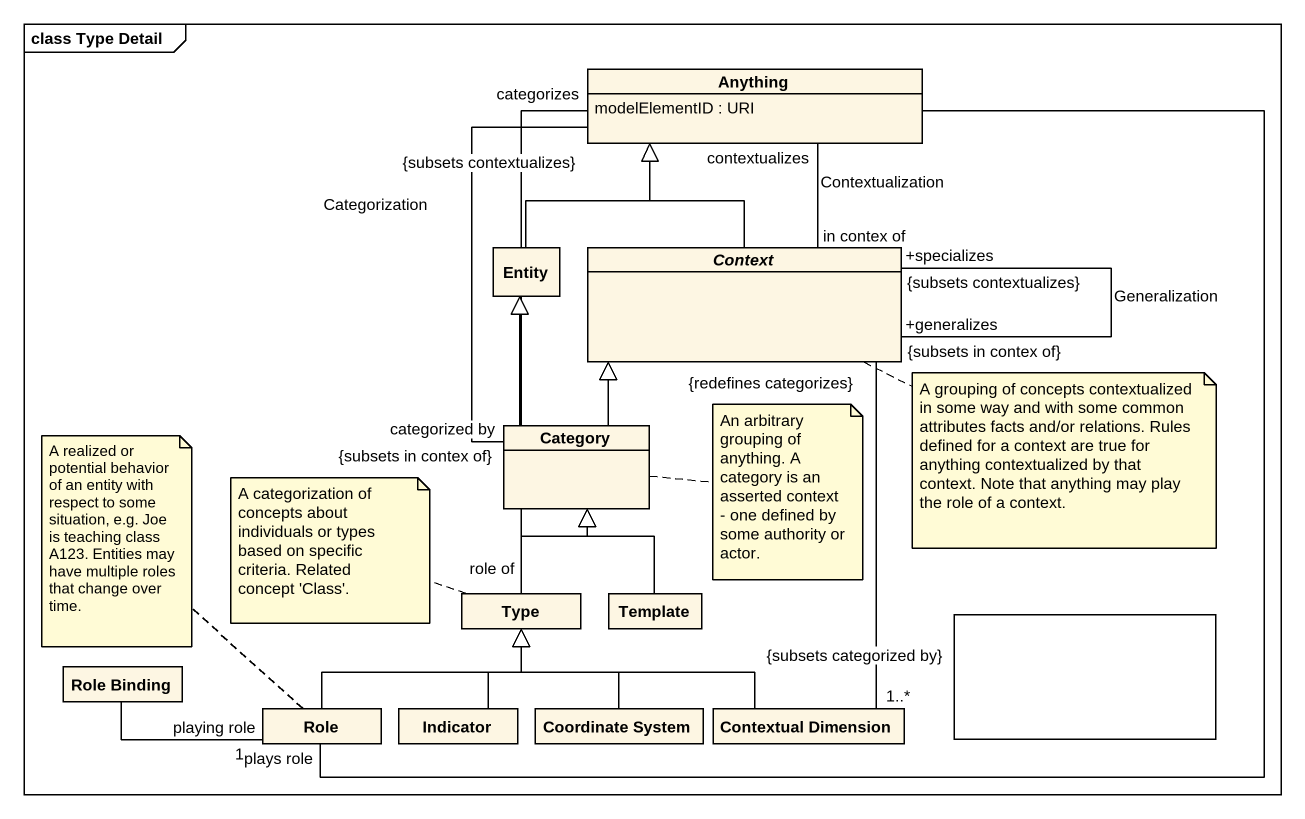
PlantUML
@startuml
mainframe class Type Detail
allowmixing
hide circle
hide empty members
class Anything {
  modelElementID : URI
}
class "Entity" as Entity_
abstract class Context
class Category
class Type
class Template
rectangle " " as rectangle1
class "Role Binding" as Role_Binding
class Role
class Indicator
class "Coordinate System" as Coordinate_System
class "Contextual Dimension" as Contextual_Dimension
Entity_ -up-|> Anything
Context "in contex of" -up- "contextualizes" Anything : Contextualization
Context -up-|> Anything
Context "+specializes\n{subsets contextualizes}" -- "+generalizes\n{subsets in contex of}" Context : Generalization
Category "categorized by\n{subsets in contex of}" -up- "categorizes\n{subsets contextualizes}" Anything : Categorization
Category -up-|> Entity_
Category -up-|> Context
Type -up-|> Category
Template -up-|> Category
Role_Binding -right- "playing role\n1" Role
Role -right-|> Type
Role "plays role" -right- "role of" Type
Indicator -up-|> Type
Coordinate_System -up-|> Type
Contextual_Dimension "1..*\n{subsets categorized by}" -up- "{redefines categorizes}" Context
Contextual_Dimension -left-|> Type
note right of Category : An arbitrary grouping of anything. A category is an asserted context - one defined by some authority or actor.
note right of Context : A grouping of concepts contextualized in some way and with some common attributes facts and/or relations. Rules defined for a context are true for anything contextualized by that context. Note that anything may play the role of a context.
note top of Role : A realized or potential behavior of an entity with respect to some situation, e.g. Joe is teaching class A123. Entities may have multiple roles that change over time.
note left of Type : A categorization of concepts about individuals or types based on specific criteria. Related concept 'Class'.
@enduml
